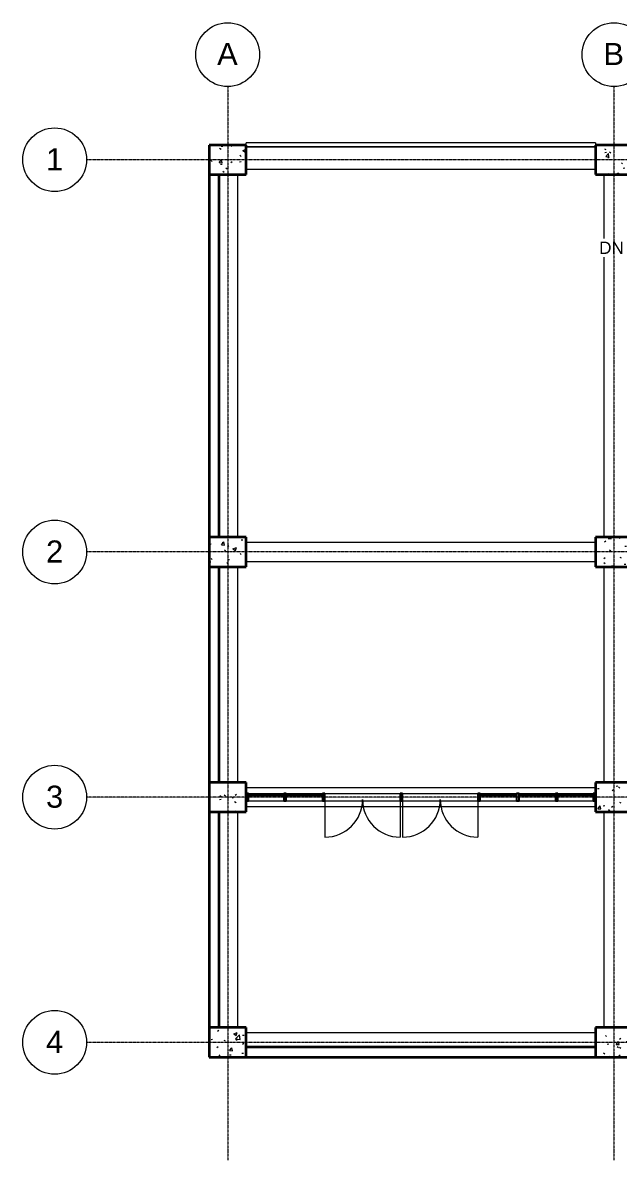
# Model space of a CAD drawing. Header units: millimetres. Extents: x -19238 to 17067, y -6268 to 16930.
# Drawn here: x -19238 to -7085, y -6268 to 16930 of the extents above; entities that cross this region are included whole.
import ezdxf

# ---------------------------------------------------------------- set-up
doc = ezdxf.new("R2010")
doc.units = ezdxf.units.MM
doc.linetypes.add('Grid Line', pattern=[22.225, 12.7, -3.175, 3.175, -3.175])
for name, color, linetype, lineweight in [('A-DOOR', 31, 'Continuous', 9), ('A-FLOR', 192, 'Continuous', 9), ('A-FLOR-HRAL', 11, 'Continuous', 9), ('A-GLAZ-CURT', 52, 'Continuous', 9), ('A-GLAZ-CWMG', 51, 'Continuous', 9), ('A-WALL', 113, 'Continuous', 9), ('S-COLS', 52, 'Continuous', 9), ('S-GRID', 1, 'Continuous', 9), ('S-GRID-IDEN', 1, 'Continuous', 9), ('S-STRS-IDEN', 31, 'Continuous', 9)]:
    doc.layers.add(name, color=color, linetype=linetype, lineweight=lineweight)
doc.styles.add('Arial', font='arial.ttf', dxfattribs={"height": 250})
doc.styles.add('Arial_1', font='arial.ttf', dxfattribs={"height": 450})

# ---------------------------------------------------------------- blocks, each defined once
blk = doc.blocks.new('M_Concrete-Rectangular-Column - 600 x 750mm-V3-Level 3')
at = {"layer": 'S-COLS'}
h = blk.add_hatch(dxfattribs=at)
h.set_pattern_fill('FP_4', color=256, style=0, pattern_type=2)
h.set_pattern_definition([(320, (3862.6, -7192.9), (-63.756, -728.737), [76.2, -838.2]), (265, (3862.6, -7192.9), (764.23, 140.97), [60.96, -670.56]), (10.451, (3857.3, -7253.6), (700.467, -587.77), [64.76, -712.36]), (316.184, (4065.8, -7192.9), (-168.17, -1084.32), [114.3, -1257.3]), (6.636, (4051.8, -7283.2), (989.71, -949.61), [97.14, -1068.54]), (261.184, (4065.8, -7192.9), (989.7, -949.62), [91.44, -1005.84]), (291, (4015, -7294.5), (-409.06, -606.458), [76.2, -838.2]), (236, (4015, -7294.5), (736.75, -247.21), [60.96, -670.56]), (341.451, (3980.94, -7345), (327.685, -853.67), [64.76, -712.36]), (307.5, (3862.63, -7192.87), (338.22, -12.355), [33.528, -628.904, 33.528, -647.192, -673.1]), (307.5, (3862.63, -7192.87), (338.22, -12.355), [-1343.152, 33.528, -639.572]), (277.5, (3862.63, -7192.87), (400.722, -267.279), [33.528, -354.584, 33.528, -613.664, -256.54]), (277.5, (3862.63, -7192.87), (400.722, -267.279), [-1035.304, 33.528, -223.012]), (237.5, (3862.63, -6966.3), (-22.915, -542.363), [33.528, -220.472, 33.528, -1810.512]), (237.5, (3862.63, -6966.3), (-22.915, -542.363), [-287.528, -758.952, 33.528, -1018.032]), (227.5, (3862.63, -6864.7), (101.707, -592.517), [33.528, -296.672, 33.528, -492.76, -746.76]), (227.5, (3862.63, -6864.7), (101.707, -592.517), [-856.49, 33.53, -713.23])])
h.paths.add_polyline_path([(-300, 375), (-300, -375), (300, -375), (300, 375), (12, 375)], flags=0)
at = {"layer": 'S-COLS', "lineweight": 35}
for p, q in [((300, 375), (-300, 375)), ((-300, 375), (-300, -375)), ((300, -375), (300, 375)), ((-300, -375), (300, -375))]:
    blk.add_line(p, q, dxfattribs=at)
blk = doc.blocks.new('M_Concrete-Rectangular-Column - 600 x 750mm-V4-Level 3')
at = {"layer": 'S-COLS'}
h = blk.add_hatch(dxfattribs=at)
h.set_pattern_fill('FP_5', color=256, style=0, pattern_type=2)
h.set_pattern_definition([(320, (3862.6, -15062.9), (-63.756, -728.737), [76.2, -838.2]), (265, (3862.6, -15062.9), (764.228, 140.97), [60.96, -670.56]), (10.451, (3857.3, -15123.6), (700.467, -587.77), [64.76, -712.36]), (316.184, (4065.8, -15062.9), (-168.17, -1084.316), [114.3, -1257.3]), (6.636, (4051.8, -15153.2), (989.71, -949.61), [97.14, -1068.54]), (261.184, (4065.8, -15062.9), (989.7, -949.62), [91.44, -1005.84]), (291, (4015, -15164.5), (-409.06, -606.458), [76.2, -838.2]), (236, (4015, -15164.5), (736.753, -247.21), [60.96, -670.56]), (341.451, (3980.94, -15215), (327.685, -853.668), [64.76, -712.36]), (307.5, (3862.63, -15062.87), (338.22, -12.3547), [33.528, -628.904, 33.528, -647.192, -673.1]), (307.5, (3862.63, -15062.87), (338.22, -12.3547), [-1343.152, 33.528, -639.572]), (277.5, (3862.63, -15062.87), (400.722, -267.279), [33.528, -354.584, 33.528, -870.204]), (277.5, (3862.63, -15062.87), (400.722, -267.279), [-421.64, -613.664, 33.528, -223.012]), (237.5, (3862.63, -14836.3), (-22.9153, -542.3633), [33.528, -220.472, 33.528, -1810.512]), (237.5, (3862.63, -14836.3), (-22.9153, -542.3633), [-287.528, -758.952, 33.528, -1018.032]), (227.5, (3862.63, -14734.7), (101.707, -592.517), [33.528, -296.672, 33.528, -1239.52]), (227.5, (3862.63, -14734.7), (101.707, -592.517), [-363.728, -492.76, 33.528, -713.232])])
h.paths.add_polyline_path([(-300, -375), (300, -375), (300, 375), (-300, 375)], flags=0)
at = {"layer": 'S-COLS', "lineweight": 35}
for p, q in [((300, 375), (-300, 375)), ((-300, 375), (-300, -375)), ((300, -375), (300, 375)), ((-300, -375), (300, -375))]:
    blk.add_line(p, q, dxfattribs=at)
blk = doc.blocks.new('M_Concrete-Rectangular-Column - 600 x 750mm-V8-Level 3')
at = {"layer": 'S-COLS'}
h = blk.add_hatch(dxfattribs=at)
h.set_pattern_fill('FP_9', color=256, style=0, pattern_type=2)
h.set_pattern_definition([(320, (-1137.4, -7192.9), (-63.756, -728.737), [76.2, -838.2]), (265, (-1137.4, -7192.9), (764.23, 140.97), [60.96, -670.56]), (10.451, (-1142.7, -7253.6), (700.467, -587.77), [64.76, -712.36]), (316.184, (-934.2, -7192.9), (-168.17, -1084.32), [114.3, -1257.3]), (6.636, (-948.2, -7283.2), (989.71, -949.61), [97.14, -1068.54]), (261.184, (-934.2, -7192.9), (989.7, -949.62), [91.44, -1005.84]), (291, (-985, -7294.5), (-409.06, -606.46), [76.2, -838.2]), (236, (-985, -7294.5), (736.75, -247.21), [60.96, -670.56]), (341.451, (-1019.06, -7345), (327.685, -853.67), [64.76, -712.36]), (307.5, (-1137.37, -7192.87), (338.22, -12.355), [33.528, -628.904, 33.528, -647.192, -673.1]), (307.5, (-1137.37, -7192.87), (338.22, -12.355), [-1343.152, 33.528, -639.572]), (277.5, (-1137.37, -7192.87), (400.722, -267.279), [33.528, -354.584, 33.528, -870.204]), (277.5, (-1137.37, -7192.87), (400.722, -267.279), [-421.64, -613.664, 33.528, -223.012]), (237.5, (-1137.37, -6966.3), (-22.915, -542.363), [33.528, -220.472, 33.528, -1810.512]), (237.5, (-1137.37, -6966.3), (-22.915, -542.363), [-287.528, -758.952, 33.528, -1018.032]), (227.5, (-1137.37, -6864.7), (101.707, -592.517), [33.53, -296.67, 33.53, -1239.52]), (227.5, (-1137.37, -6864.7), (101.707, -592.517), [-363.73, -492.76, 33.53, -713.23])])
h.paths.add_polyline_path([(-300, -356), (-300, -375), (300, -375), (300, 375), (-300, 375), (-300, 245)], flags=0)
at = {"layer": 'S-COLS', "lineweight": 35}
for p, q in [((300, 375), (-300, 375)), ((-300, 375), (-300, -375)), ((300, -375), (300, 375)), ((-300, -375), (300, -375))]:
    blk.add_line(p, q, dxfattribs=at)
blk = doc.blocks.new('M_Concrete-Rectangular-Column - 600 x 750mm-V9-Level 3')
at = {"layer": 'S-COLS'}
h = blk.add_hatch(dxfattribs=at)
h.set_pattern_fill('FP_10', color=256, style=0, pattern_type=2)
h.set_pattern_definition([(320, (-1137.4, -15062.9), (-63.756, -728.737), [76.2, -838.2]), (265, (-1137.4, -15062.9), (764.228, 140.97), [60.96, -670.56]), (10.451, (-1142.7, -15123.6), (700.467, -587.77), [64.76, -712.36]), (316.184, (-934.2, -15062.9), (-168.17, -1084.316), [114.3, -1257.3]), (6.636, (-948.2, -15153.2), (989.71, -949.61), [97.14, -1068.54]), (261.184, (-934.2, -15062.9), (989.7, -949.62), [91.44, -1005.84]), (291, (-985, -15164.5), (-409.06, -606.458), [76.2, -838.2]), (236, (-985, -15164.5), (736.753, -247.21), [60.96, -670.56]), (341.451, (-1019.06, -15215), (327.685, -853.668), [64.76, -712.36]), (307.5, (-1137.37, -15062.87), (338.22, -12.3547), [33.528, -628.904, 33.528, -1320.292]), (307.5, (-1137.37, -15062.87), (338.22, -12.3547), [-695.96, -647.192, 33.528, -639.572]), (277.5, (-1137.37, -15062.87), (400.722, -267.279), [33.528, -354.584, 33.528, -870.204]), (277.5, (-1137.37, -15062.87), (400.722, -267.279), [-421.64, -613.664, 33.528, -223.012]), (237.5, (-1137.37, -14836.3), (-22.9153, -542.3633), [33.528, -220.472, 33.528, -1810.512]), (237.5, (-1137.37, -14836.3), (-22.9153, -542.3633), [-287.528, -758.952, 33.528, -1018.032]), (227.5, (-1137.37, -14734.7), (101.707, -592.517), [33.528, -296.672, 33.528, -1239.52]), (227.5, (-1137.37, -14734.7), (101.707, -592.517), [-363.728, -492.76, 33.528, -713.232])])
h.paths.add_polyline_path([(-300, -375), (300, -375), (300, 375), (-300, 375)], flags=0)
at = {"layer": 'S-COLS', "lineweight": 35}
for p, q in [((300, 375), (-300, 375)), ((-300, 375), (-300, -375)), ((300, -375), (300, 375)), ((-300, -375), (300, -375))]:
    blk.add_line(p, q, dxfattribs=at)
blk = doc.blocks.new('M_Concrete-Rectangular-Column - 600 x 750mm-V13-Level 3')
at = {"layer": 'S-COLS'}
h = blk.add_hatch(dxfattribs=at)
h.set_pattern_fill('FP_14', color=256, style=0, pattern_type=2)
h.set_pattern_definition([(320, (-6137.4, -7192.9), (-63.756, -728.737), [76.2, -838.2]), (265, (-6137.4, -7192.9), (764.23, 140.97), [60.96, -670.56]), (10.451, (-6142.7, -7253.6), (700.467, -587.77), [64.76, -712.36]), (316.184, (-5934.2, -7192.9), (-168.17, -1084.32), [114.3, -1257.3]), (6.636, (-5948.2, -7283.2), (989.71, -949.61), [97.14, -1068.54]), (261.184, (-5934.2, -7192.9), (989.7, -949.62), [91.44, -1005.84]), (291, (-5985, -7294.5), (-409.06, -606.458), [76.2, -838.2]), (236, (-5985, -7294.5), (736.753, -247.21), [60.96, -670.56]), (341.451, (-6019.06, -7345), (327.685, -853.67), [64.76, -712.36]), (307.5, (-6137.37, -7192.87), (338.22, -12.355), [33.528, -628.904, 33.528, -647.192, -673.1]), (307.5, (-6137.37, -7192.87), (338.22, -12.355), [-1343.152, 33.528, -639.572]), (277.5, (-6137.37, -7192.87), (400.722, -267.279), [33.528, -354.584, 33.528, -870.204]), (277.5, (-6137.37, -7192.87), (400.722, -267.279), [-421.64, -613.664, 33.528, -223.012]), (237.5, (-6137.37, -6966.3), (-22.915, -542.363), [33.528, -220.472, 33.528, -1810.512]), (237.5, (-6137.37, -6966.3), (-22.915, -542.363), [-287.528, -758.952, 33.528, -1018.032]), (227.5, (-6137.37, -6864.7), (101.707, -592.517), [33.528, -296.672, 33.528, -1239.52]), (227.5, (-6137.37, -6864.7), (101.707, -592.517), [-363.728, -492.76, 33.528, -713.232])])
h.paths.add_polyline_path([(-300, 245), (-300, -375), (300, -375), (300, 375), (-300, 375)], flags=0)
at = {"layer": 'S-COLS', "lineweight": 35}
for p, q in [((300, 375), (-300, 375)), ((-300, 375), (-300, -375)), ((300, -375), (300, 375)), ((-300, -375), (300, -375))]:
    blk.add_line(p, q, dxfattribs=at)
blk = doc.blocks.new('M_Concrete-Rectangular-Column - 600 x 750mm-V14-Level 3')
at = {"layer": 'S-COLS'}
h = blk.add_hatch(dxfattribs=at)
h.set_pattern_fill('FP_15', color=256, style=0, pattern_type=2)
h.set_pattern_definition([(320, (-6137.4, -15062.9), (-63.756, -728.737), [76.2, -838.2]), (265, (-6137.4, -15062.9), (764.228, 140.97), [60.96, -670.56]), (10.451, (-6142.7, -15123.6), (700.467, -587.77), [64.76, -712.36]), (316.184, (-5934.2, -15062.9), (-168.17, -1084.316), [114.3, -1257.3]), (6.636, (-5948.2, -15153.2), (989.71, -949.61), [97.14, -1068.54]), (261.184, (-5934.2, -15062.9), (989.7, -949.62), [91.44, -1005.84]), (291, (-5985, -15164.5), (-409.06, -606.458), [76.2, -838.2]), (236, (-5985, -15164.5), (736.753, -247.21), [60.96, -670.56]), (341.451, (-6019.06, -15215), (327.685, -853.668), [64.76, -712.36]), (307.5, (-6137.37, -15062.87), (338.22, -12.3547), [33.528, -628.904, 33.528, -1320.292]), (307.5, (-6137.37, -15062.87), (338.22, -12.3547), [-695.96, -647.192, 33.528, -639.572]), (277.5, (-6137.37, -15062.87), (400.722, -267.279), [33.528, -354.584, 33.528, -870.204]), (277.5, (-6137.37, -15062.87), (400.722, -267.279), [-421.64, -613.664, 33.528, -223.012]), (237.5, (-6137.37, -14836.3), (-22.9153, -542.3633), [33.528, -220.472, 33.528, -1810.512]), (237.5, (-6137.37, -14836.3), (-22.9153, -542.3633), [-287.528, -758.952, 33.528, -1018.032]), (227.5, (-6137.37, -14734.7), (101.707, -592.517), [33.528, -296.672, 33.528, -1239.52]), (227.5, (-6137.37, -14734.7), (101.707, -592.517), [-363.728, -492.76, 33.528, -713.232])])
h.paths.add_polyline_path([(-300, 375), (-300, -375), (300, -375), (300, 375)], flags=0)
at = {"layer": 'S-COLS', "lineweight": 35}
for p, q in [((300, 375), (-300, 375)), ((-300, 375), (-300, -375)), ((300, -375), (300, 375)), ((-300, -375), (300, -375))]:
    blk.add_line(p, q, dxfattribs=at)
blk = doc.blocks.new('M_Concrete-Rectangular-Column - 600 x 750mm-V15-Level 3')
at = {"layer": 'S-COLS'}
h = blk.add_hatch(dxfattribs=at)
h.set_pattern_fill('FP_16', color=256, style=0, pattern_type=2)
h.set_pattern_definition([(320, (-14137.4, -7192.9), (-63.756, -728.737), [76.2, -838.2]), (265, (-14137.4, -7192.9), (764.228, 140.97), [60.96, -670.56]), (10.451, (-14142.7, -7253.6), (700.467, -587.77), [64.76, -712.36]), (316.184, (-13934.2, -7192.9), (-168.17, -1084.316), [114.3, -1257.3]), (6.636, (-13948.2, -7283.2), (989.71, -949.61), [97.14, -1068.54]), (261.184, (-13934.2, -7192.9), (989.7, -949.62), [91.44, -1005.84]), (291, (-13985, -7294.5), (-409.06, -606.458), [76.2, -838.2]), (236, (-13985, -7294.5), (736.753, -247.21), [60.96, -670.56]), (341.451, (-14019.06, -7345), (327.685, -853.668), [64.76, -712.36]), (307.5, (-14137.37, -7192.87), (338.22, -12.3547), [33.528, -628.904, 33.528, -1320.292]), (307.5, (-14137.37, -7192.87), (338.22, -12.3547), [-695.96, -647.192, 33.528, -639.572]), (277.5, (-14137.37, -7192.87), (400.722, -267.279), [33.528, -354.584, 33.528, -870.204]), (277.5, (-14137.37, -7192.87), (400.722, -267.279), [-421.64, -613.664, 33.528, -223.012]), (237.5, (-14137.37, -6966.3), (-22.9153, -542.3633), [33.528, -220.472, 33.528, -1810.512]), (237.5, (-14137.37, -6966.3), (-22.9153, -542.3633), [-287.528, -758.952, 33.528, -1018.032]), (227.5, (-14137.37, -6864.7), (101.707, -592.517), [33.528, -296.672, 33.528, -1239.52]), (227.5, (-14137.37, -6864.7), (101.707, -592.517), [-363.728, -492.76, 33.528, -713.232])])
h.paths.add_polyline_path([(-300, 245), (-300, -375), (300, -375), (300, 375), (-300, 375)], flags=0)
at = {"layer": 'S-COLS', "lineweight": 35}
for p, q in [((300, 375), (-300, 375)), ((-300, 375), (-300, -375)), ((300, -375), (300, 375)), ((-300, -375), (300, -375))]:
    blk.add_line(p, q, dxfattribs=at)
blk = doc.blocks.new('M_Concrete-Rectangular-Column - 600 x 750mm-V16-Level 3')
at = {"layer": 'S-COLS'}
h = blk.add_hatch(dxfattribs=at)
h.set_pattern_fill('FP_17', color=256, style=0, pattern_type=2)
h.set_pattern_definition([(320, (-14137.4, -15062.9), (-63.756, -728.737), [76.2, -838.2]), (265, (-14137.4, -15062.9), (764.228, 140.972), [60.96, -670.56]), (10.451, (-14142.7, -15123.6), (700.467, -587.77), [64.76, -712.36]), (316.184, (-13934.2, -15062.9), (-168.17, -1084.316), [114.3, -1257.3]), (6.636, (-13948.2, -15153.2), (989.71, -949.61), [97.14, -1068.54]), (261.184, (-13934.2, -15062.9), (989.7, -949.62), [91.44, -1005.84]), (291, (-13985, -15164.5), (-409.06, -606.458), [76.2, -838.2]), (236, (-13985, -15164.5), (736.753, -247.208), [60.96, -670.56]), (341.451, (-14019.06, -15215), (327.685, -853.668), [64.76, -712.36]), (307.5, (-14137.37, -15062.87), (338.22, -12.3547), [33.528, -628.904, 33.528, -1320.292]), (307.5, (-14137.37, -15062.87), (338.22, -12.3547), [-695.96, -647.192, 33.528, -639.572]), (277.5, (-14137.37, -15062.87), (400.722, -267.279), [33.528, -354.584, 33.528, -870.204]), (277.5, (-14137.37, -15062.87), (400.722, -267.279), [-421.64, -613.664, 33.528, -223.012]), (237.5, (-14137.37, -14836.3), (-22.9153, -542.3633), [33.528, -220.472, 33.528, -1810.512]), (237.5, (-14137.37, -14836.3), (-22.9153, -542.3633), [-287.528, -758.952, 33.528, -1018.032]), (227.5, (-14137.37, -14734.7), (101.707, -592.517), [33.528, -296.672, 33.528, -1239.52]), (227.5, (-14137.37, -14734.7), (101.707, -592.517), [-363.728, -492.76, 33.528, -713.232])])
h.paths.add_polyline_path([(-300, 191), (-300, -375), (300, -375), (300, 375), (-300, 375)], flags=0)
at = {"layer": 'S-COLS', "lineweight": 35}
for p, q in [((300, 375), (-300, 375)), ((-300, 375), (-300, -375)), ((300, -375), (300, 375)), ((-300, -375), (300, -375))]:
    blk.add_line(p, q, dxfattribs=at)
blk = doc.blocks.new('System Panel - Glazed-394305-Level 3')
at = {"layer": 'A-GLAZ-CURT', "lineweight": 18}
for p, q in [((358, -24), (-358, -24)), ((-358, -24), (-358, -49)), ((-358, -49), (358, -49)), ((358, -49), (358, -24))]:
    blk.add_line(p, q, dxfattribs=at)
blk = doc.blocks.new('System Panel - Glazed-394306-Level 3')
at = {"layer": 'A-GLAZ-CURT', "lineweight": 18}
for p, q in [((371, -24), (-371, -24)), ((-371, -24), (-371, -49)), ((-371, -49), (371, -49)), ((371, -49), (371, -24))]:
    blk.add_line(p, q, dxfattribs=at)
blk = doc.blocks.new('M_Curtain Wall Dbl Glass - M_Curtain Wall Dbl Glass-394312-Level 3')
at = {"layer": 'A-DOOR', "lineweight": 18}
for p, q in [((-766, 50), (-766, 816)), ((766, 50), (766, 816))]:
    blk.add_line(p, q, dxfattribs=at)
at = {"layer": 'A-DOOR'}
for centre, start, end in [((-766, 50), 0, 90), ((766, 50), 90, 180)]:
    blk.add_arc(centre, 766, start, end, dxfattribs=at)
blk = doc.blocks.new('Rectangular Mullion - 50mm x 150mm-394297-Level 3')
at = {"layer": 'A-GLAZ-CWMG'}
for p, q in [((-8334, 1212), (-7618, 1212)), ((-8334, 1062), (-7618, 1062))]:
    blk.add_line(p, q, dxfattribs=at)
blk = doc.blocks.new('Rectangular Mullion - 50mm x 150mm-394298-Level 3')
at = {"layer": 'A-GLAZ-CWMG'}
for p, q in [((-9125, 1212), (-8384, 1212)), ((-9125, 1062), (-8384, 1062))]:
    blk.add_line(p, q, dxfattribs=at)
blk = doc.blocks.new('Rectangular Mullion - 50mm x 150mm-394299-Level 3')
at = {"layer": 'A-GLAZ-CWMG'}
for p, q in [((-10732, 1212), (-9966, 1212)), ((-10732, 1062), (-9966, 1062))]:
    blk.add_line(p, q, dxfattribs=at)
blk = doc.blocks.new('Rectangular Mullion - 50mm x 150mm-394300-Level 3')
at = {"layer": 'A-GLAZ-CWMG'}
for p, q in [((-11498, 1212), (-10732, 1212)), ((-11498, 1062), (-10732, 1062))]:
    blk.add_line(p, q, dxfattribs=at)
blk = doc.blocks.new('Rectangular Mullion - 50mm x 150mm-394310-Level 3')
at = {"layer": 'A-GLAZ-CWMG', "lineweight": 25}
for p, q in [((-50, 75), (0, 75)), ((-50, -75), (-50, 75)), ((0, -75), (-50, -75))]:
    blk.add_line(p, q, dxfattribs=at)
blk = doc.blocks.new('Rectangular Mullion - 50mm x 150mm-394311-Level 3')
at = {"layer": 'A-GLAZ-CWMG', "lineweight": 25}
for p, q in [((0, 75), (-50, 75)), ((-50, 75), (-50, -75)), ((-50, -75), (0, -75))]:
    blk.add_line(p, q, dxfattribs=at)
blk = doc.blocks.new('Rectangular Mullion - 50mm x 150mm-394303-Level 3')
at = {"layer": 'A-GLAZ-CWMG', "lineweight": 25}
for p, q in [((-25, 75), (25, 75)), ((-25, -75), (-25, 75)), ((25, 75), (25, -75)), ((25, -75), (-25, -75))]:
    blk.add_line(p, q, dxfattribs=at)
blk = doc.blocks.new('Top Rail Type - Top Rail_Internal_-390528-Level 3')
at = {"layer": 'A-FLOR-HRAL'}
for p, q in [((-7568, 14478), (-14688, 14478)), ((-14688, 14398), (-7568, 14398))]:
    blk.add_line(p, q, dxfattribs=at)
at = {"layer": 'A-FLOR-HRAL', "flags": 128}
for points in [[(-14688, 14437), (-14688, 14442), (-14688, 14450), (-14688, 14458), (-14688, 14465), (-14688, 14470), (-14688, 14475), (-14688, 14477), (-14688, 14478)], [(-7568, 14478), (-7568, 14477), (-7568, 14475), (-7568, 14470), (-7568, 14465), (-7568, 14458), (-7568, 14450), (-7568, 14442), (-7568, 14437)]]:
    blk.add_lwpolyline(points, dxfattribs=at)
blk = doc.blocks.new('Top Rail Type - Top Rail_Internal_-V26-Level 3')
at = {"layer": 'A-FLOR-HRAL'}
for p, q in [((-14688, 14477), (-14688, 14479)), ((-7568, 14479), (-14688, 14479)), ((-7568, 14397), (-14688, 14397)), ((-7568, 14477), (-7568, 14479))]:
    blk.add_line(p, q, dxfattribs=at)
blk = doc.blocks.new('Grid - M_Grid Head - Circle-45800-Level 3')
at = {"layer": 'S-GRID-IDEN'}
blk.add_circle((0, 0), 6.5, dxfattribs=at)

msp = doc.modelspace()

# ---------------------------------------------------------------- linework, layer by layer
at = {"layer": 'A-FLOR'}
for p, q in [((-7568, 13937), (-14688, 13937)), ((-14863, 13837), (-14863, 6437)), ((-7393, 6437), (-7393, 13837)), ((-14688, 6337), (-7568, 6337)), ((-14863, 5837), (-14863, 1437)), ((-7568, 5937), (-14688, 5937)), ((-7393, 1437), (-7393, 5837)), ((-14688, 1337), (-7568, 1337)), ((-7568, 937), (-14688, 937)), ((-14863, 837), (-14863, -3563)), ((-7393, -3563), (-7393, 837)), ((-14688, -3663), (-7568, -3663))]:
    msp.add_line(p, q, dxfattribs=at)
at = {"layer": 'A-WALL', "lineweight": 35}
for p, q in [((-15438, 13837), (-15438, 6437)), ((-15238, 6437), (-15238, 13837)), ((-15438, 5837), (-15438, 1437)), ((-15238, 1437), (-15238, 5837)), ((-15438, 837), (-15438, -3563)), ((-15238, -3563), (-15238, 837)), ((-7568, -3963), (-14688, -3963)), ((-14688, -4163), (-7568, -4163))]:
    msp.add_line(p, q, dxfattribs=at)
at = {"layer": 'S-GRID', "linetype": 'Grid Line'}
for p, q in [((-15063, 15630), (-15063, -6268)), ((16679, 14137), (-17938, 14137)), ((16679, 6137), (-17938, 6137)), ((16679, 1137), (-17938, 1137)), ((16679, -3863), (-17938, -3863))]:
    msp.add_line(p, q, dxfattribs=at)

# ---------------------------------------------------------------- block references
at = {"layer": 'A-DOOR', "rotation": 180}
for p in [(-12315, 1137), (-10732, 1137)]:
    msp.add_blockref('M_Curtain Wall Dbl Glass - M_Curtain Wall Dbl Glass-394312-Level 3', p, dxfattribs=at)
at = {"layer": 'A-FLOR-HRAL'}
for name in ['Top Rail Type - Top Rail_Internal_-V26-Level 3', 'Top Rail Type - Top Rail_Internal_-390528-Level 3']:
    msp.add_blockref(name, (0, 0), dxfattribs=at)
at = {"layer": 'A-GLAZ-CURT', "rotation": 180}
for name, p in [('System Panel - Glazed-394305-Level 3', (-14280, 1137)), ('System Panel - Glazed-394306-Level 3', (-13501, 1137)), ('System Panel - Glazed-394306-Level 3', (-9546, 1137)), ('System Panel - Glazed-394306-Level 3', (-8755, 1137)), ('System Panel - Glazed-394305-Level 3', (-7976, 1137))]:
    msp.add_blockref(name, p, dxfattribs=at)
at = {"layer": 'A-GLAZ-CWMG', "extrusion": (0, 0, -1)}
for name, p in [('Rectangular Mullion - 50mm x 150mm-394310-Level 3', (14688, 1137)), ('Rectangular Mullion - 50mm x 150mm-394303-Level 3', (13897, 1137)), ('Rectangular Mullion - 50mm x 150mm-394303-Level 3', (13106, 1137)), ('Rectangular Mullion - 50mm x 150mm-394303-Level 3', (11523, 1137)), ('Rectangular Mullion - 50mm x 150mm-394303-Level 3', (9941, 1137)), ('Rectangular Mullion - 50mm x 150mm-394303-Level 3', (9150, 1137)), ('Rectangular Mullion - 50mm x 150mm-394303-Level 3', (8359, 1137))]:
    msp.add_blockref(name, p, dxfattribs=at)
at = {"layer": 'A-GLAZ-CWMG'}
for name, p in [('Rectangular Mullion - 50mm x 150mm-394297-Level 3', (-6304, 0)), ('Rectangular Mullion - 50mm x 150mm-394298-Level 3', (-4747, 0)), ('Rectangular Mullion - 50mm x 150mm-394300-Level 3', (-1582, 0)), ('Rectangular Mullion - 50mm x 150mm-394299-Level 3', (-1582, 0)), ('Rectangular Mullion - 50mm x 150mm-394300-Level 3', (0, 0)), ('Rectangular Mullion - 50mm x 150mm-394299-Level 3', (0, 0)), ('Rectangular Mullion - 50mm x 150mm-394298-Level 3', (-791, 0)), ('Rectangular Mullion - 50mm x 150mm-394298-Level 3', (0, 0)), ('Rectangular Mullion - 50mm x 150mm-394297-Level 3', (0, 0)), ('Rectangular Mullion - 50mm x 150mm-394311-Level 3', (-7568, 1137))]:
    msp.add_blockref(name, p, dxfattribs=at)
at = {"layer": 'S-COLS', "rotation": 90.0000000000001}
for name, p in [('M_Concrete-Rectangular-Column - 600 x 750mm-V16-Level 3', (-15063, 14137)), ('M_Concrete-Rectangular-Column - 600 x 750mm-V15-Level 3', (-7193, 14137)), ('M_Concrete-Rectangular-Column - 600 x 750mm-V14-Level 3', (-15063, 6137)), ('M_Concrete-Rectangular-Column - 600 x 750mm-V13-Level 3', (-7193, 6137)), ('M_Concrete-Rectangular-Column - 600 x 750mm-V9-Level 3', (-15063, 1137)), ('M_Concrete-Rectangular-Column - 600 x 750mm-V8-Level 3', (-7193, 1137)), ('M_Concrete-Rectangular-Column - 600 x 750mm-V4-Level 3', (-15063, -3863)), ('M_Concrete-Rectangular-Column - 600 x 750mm-V3-Level 3', (-7193, -3863))]:
    msp.add_blockref(name, p, dxfattribs=at)
at = {"layer": 'S-GRID-IDEN', "xscale": 99.99999999999993, "yscale": 99.99999999999993, "zscale": 99.99999999999993}
for p, rotation in [((-15063, 16280), 180), ((-7193, 16280), 180), ((-18588, 14137), 90.00000000000001), ((-18588, 6137), 90.00000000000001), ((-18588, 1137), 90.00000000000001), ((-18588, -3863), 90.00000000000001)]:
    msp.add_blockref('Grid - M_Grid Head - Circle-45800-Level 3', p, dxfattribs=dict(at, rotation=rotation))

# ---------------------------------------------------------------- texts
at = {"layer": 'S-GRID-IDEN', "char_height": 450, "attachment_point": 1, "style": 'Arial_1'}
for s, insert, width in [('\\fArial|b0|i0|c136|p34|;A', (-15278, 16518), 513.08), ('\\fArial|b0|i0|c136|p34|;B', (-7408, 16518), 513.08), ('\\fArial|b0|i0|c136|p34|;1', (-18764, 14372), 424.89), ('\\fArial|b0|i0|c136|p34|;2', (-18764, 6372), 424.89), ('\\fArial|b0|i0|c136|p34|;3', (-18764, 1372), 424.89), ('\\fArial|b0|i0|c136|p34|;4', (-18764, -3628), 424.89)]:
    msp.add_mtext(s, dxfattribs=dict(at, insert=insert, width=width))

# ---------------------------------------------------------------- next in the draw order: texts
at = {"layer": 'S-STRS-IDEN', "insert": (-7495, 12466), "char_height": 250, "width": 602.74, "attachment_point": 1, "line_spacing_factor": 0.941778, "style": 'Arial', "bg_fill": 3, "box_fill_scale": 1.25, "bg_fill_color": 256, "bg_fill_true_color": 13158600, "bg_fill_transparency": 0}
msp.add_mtext('DN', dxfattribs=at)

# ---------------------------------------------------------------- next in the draw order: linework, layer by layer
at = {"layer": 'S-GRID', "linetype": 'Grid Line'}
msp.add_line((-7193, 15630), (-7193, -6268), dxfattribs=at)

doc.saveas('drawing.dxf')
